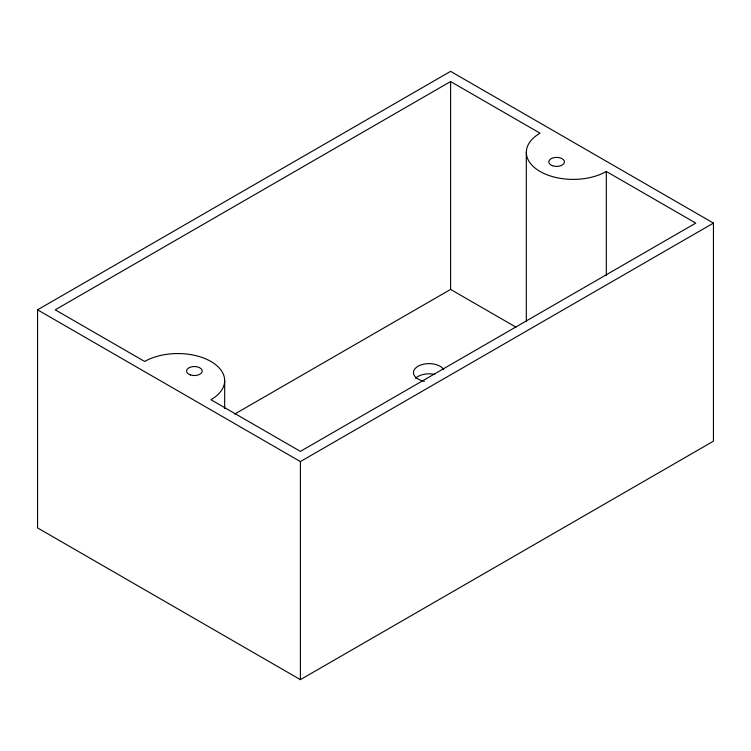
<?xml version="1.0" encoding="UTF-8"?>
<svg xmlns="http://www.w3.org/2000/svg" width="751" height="751" viewBox="0 0 751 751"><rect width="100%" height="100%" fill="white"/><g stroke="black" fill="none" stroke-linecap="round" stroke-linejoin="round"><path stroke-width="1.13" d="M37.55 309.825L450.6 71.354L713.45 223.103L713.45 441.175L300.4 679.646L37.55 527.897L37.55 309.825L300.4 461.574L713.45 223.103M450.6 81.549L55.217 309.825L144.68 361.475A46.853 27.055 0 0 1 210.947 361.475A46.853 27.055 0 0 1 210.947 399.729L300.4 451.379L695.783 223.103L606.32 171.463A46.853 27.055 0 0 1 540.053 171.463A46.853 27.055 0 0 1 540.053 133.199L450.6 81.549L450.6 289.426L234.659 414.092M450.6 289.426L515.937 327.145M606.32 171.463L606.32 275.392M526.329 152.331L526.329 321.663M300.4 461.574L300.4 679.646M224.671 380.597L224.671 408.628M415.528 378.335A15.621 9.021 0 0 1 434.716 374.43M424.371 381.236A15.621 9.021 0 0 1 417.772 366.404A15.621 9.021 0 0 1 443.738 369.539M552.398 165.689A7.81 4.506 0 0 0 564.423 162.113A7.81 4.506 0 0 0 553.046 157.888A7.81 4.506 0 0 0 552.398 165.689M190.472 374.937A7.81 4.506 0 0 0 202.188 371.032A7.81 4.506 0 0 0 190.472 367.126A7.81 4.506 0 0 0 190.472 374.937"/></g></svg>
